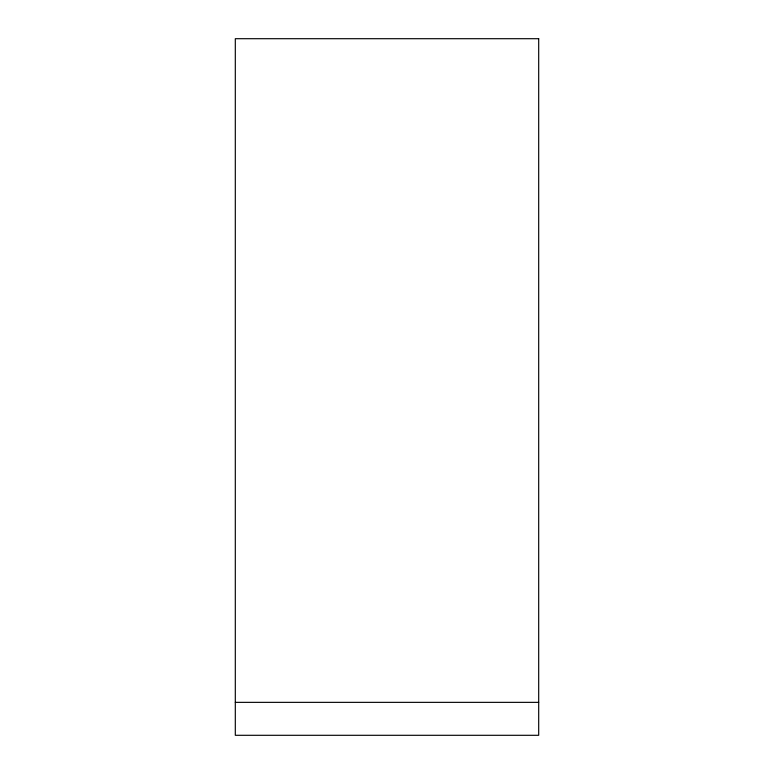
<?xml version="1.0" encoding="UTF-8"?>
<svg xmlns="http://www.w3.org/2000/svg" width="774" height="774" viewBox="0 0 774 774"><rect width="100%" height="100%" fill="white"/><g stroke="black" fill="none" stroke-linecap="round" stroke-linejoin="round"><path stroke-width="1.16" d="M235.306 702.357L538.694 702.357M538.694 38.7L235.306 38.7L235.306 735.3L538.694 735.3L538.694 38.7"/></g></svg>
